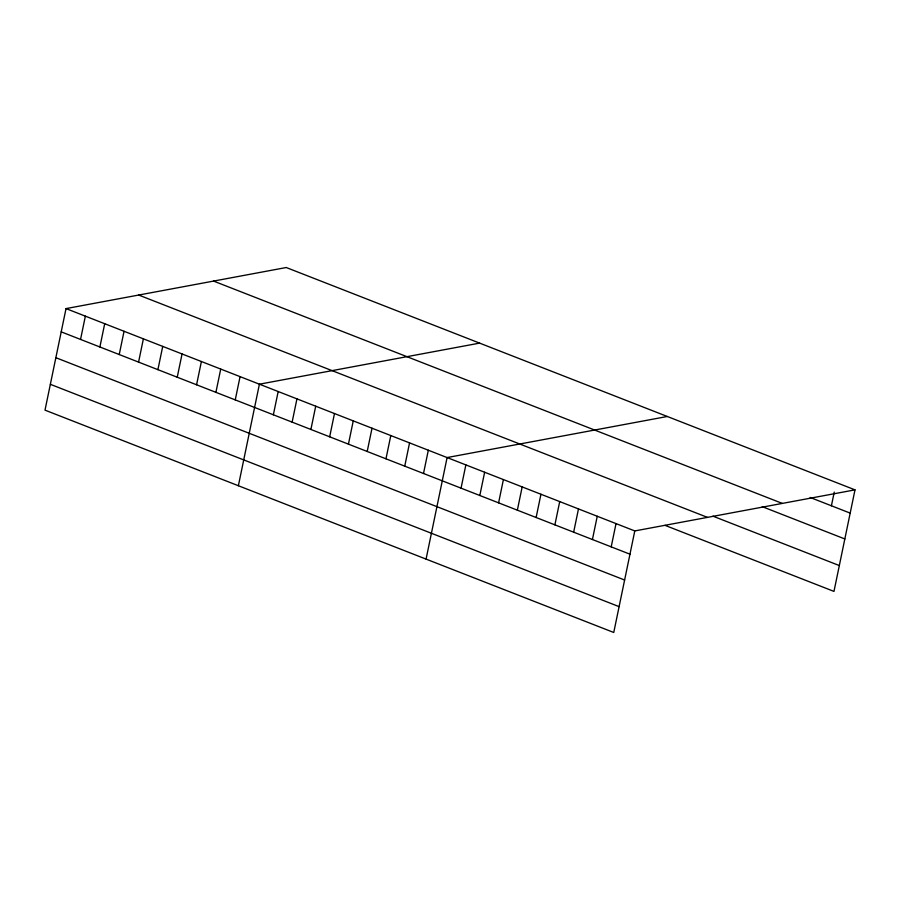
<?xml version="1.0" encoding="UTF-8"?>
<svg xmlns="http://www.w3.org/2000/svg" width="900" height="900" viewBox="0 0 900 900"><rect width="100%" height="100%" fill="white"/><g stroke="black" fill="none" stroke-linecap="round" stroke-linejoin="round"><path stroke-width="1.35" d="M855 489.859L286.245 267.525L66.026 308.599L45 410.141L613.755 632.475L634.781 530.933L855 489.859L833.974 591.401L665.055 525.364M80.55 339.424L85.365 316.159M99.889 346.984L104.704 323.719M119.228 354.544L124.043 331.279M138.566 362.104L143.381 338.839M157.905 369.664L162.72 346.399M177.232 377.224L182.059 353.959M196.571 384.784L201.398 361.519M215.91 392.332L220.725 369.079M235.249 399.892L240.064 376.639M238.376 485.741L259.403 384.199L479.621 343.114M273.352 414.799L278.179 391.534M292.129 422.134L296.944 398.869M310.894 429.469L315.709 406.204M329.67 436.804L334.485 413.539M348.435 444.139L353.25 420.885M367.2 451.474L372.015 428.22M385.976 458.82L390.791 435.555M404.741 466.155L409.556 442.89M423.506 473.49L428.321 450.225M426.071 559.102L447.098 457.56L667.305 416.486M461.048 488.16L465.863 464.906M479.812 495.495L484.639 472.241M498.589 502.841L503.404 479.576M517.354 510.176L522.169 486.911M536.119 517.511L540.945 494.246M554.895 524.846L559.71 501.593M573.66 532.181L578.475 508.928M592.425 539.528L597.251 516.262M611.201 546.863L616.016 523.597M831.409 505.777L834.244 492.098M810.146 497.464L850.185 513.113M213.57 281.081L782.325 503.415M762.255 506.666L844.83 538.954M712.946 516.161L839.317 565.56M138.701 295.043L707.456 517.376M66.026 308.599L634.781 530.933M61.211 331.864L629.966 554.197M55.856 357.694L624.623 580.028M50.355 384.311L619.11 606.645"/></g></svg>
